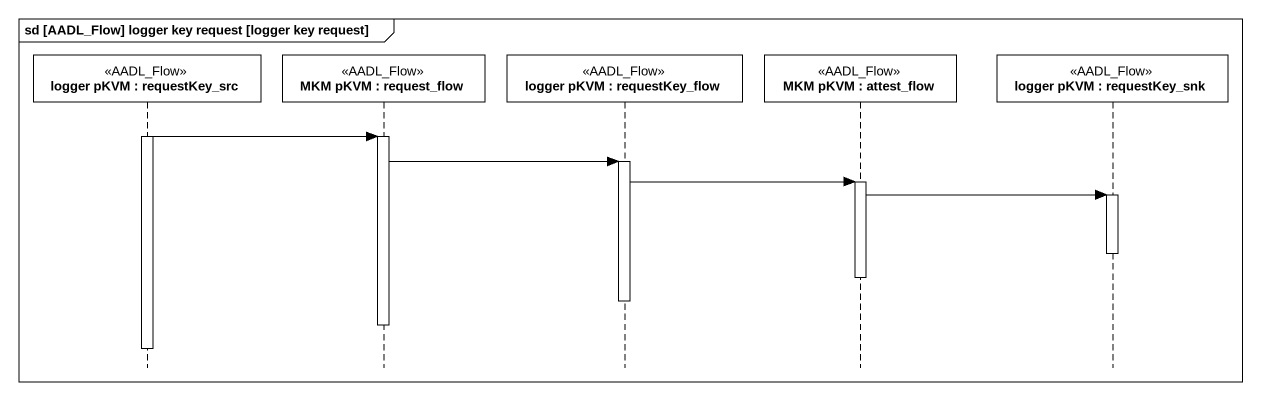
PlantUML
@startuml
mainframe sd [AADL_Flow] logger key request [logger key request]
hide footbox
participant "logger pKVM : requestKey_src" as logger_pKVM <<AADL_Flow>>
participant "MKM pKVM : request_flow" as MKM_pKVM <<AADL_Flow>>
participant "logger pKVM : requestKey_flow" as logger_pKVM_2 <<AADL_Flow>>
participant "MKM pKVM : attest_flow" as MKM_pKVM_2 <<AADL_Flow>>
participant "logger pKVM : requestKey_snk" as logger_pKVM_3 <<AADL_Flow>>

activate logger_pKVM
logger_pKVM -> MKM_pKVM
activate MKM_pKVM
MKM_pKVM -> logger_pKVM_2
activate logger_pKVM_2
logger_pKVM_2 -> MKM_pKVM_2
activate MKM_pKVM_2
MKM_pKVM_2 -> logger_pKVM_3
activate logger_pKVM_3
deactivate logger_pKVM_3
deactivate MKM_pKVM_2
deactivate logger_pKVM_2
deactivate MKM_pKVM
deactivate logger_pKVM
@enduml
